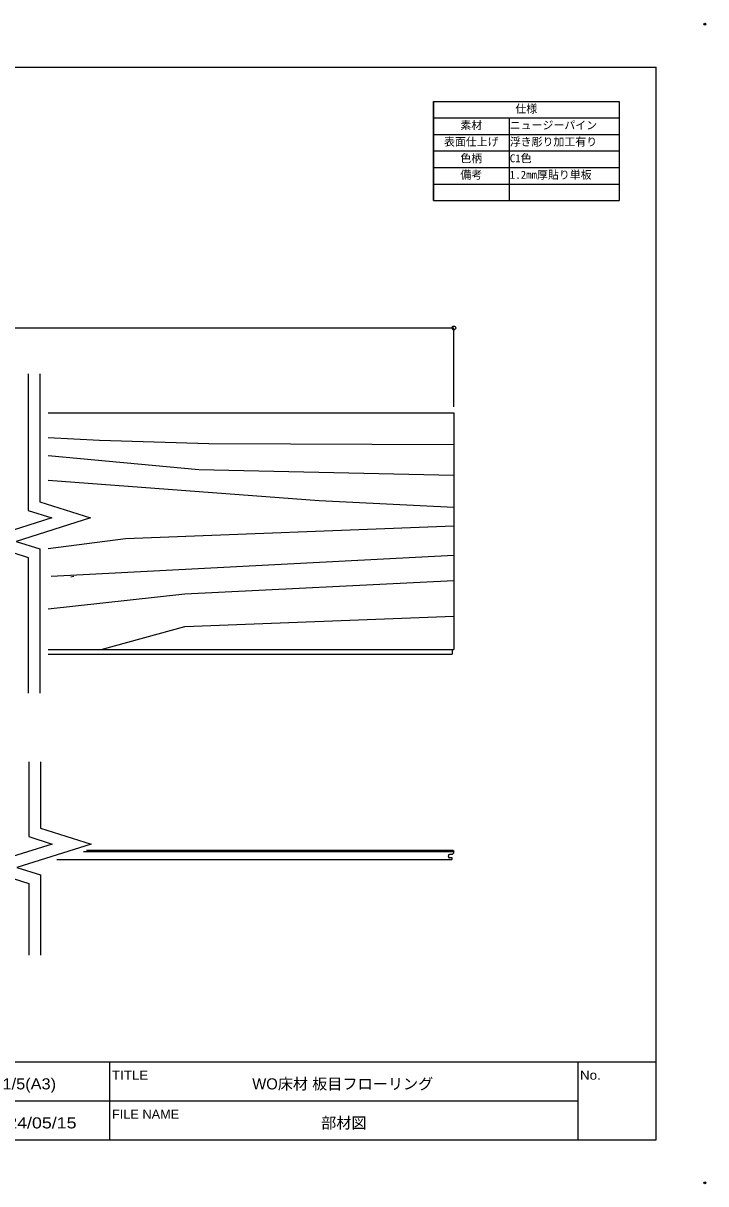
# Model space of a CAD drawing. Units: millimetres, scale not verified. Extents: x -1051 to 1051, y -744 to 744.
# Drawn here: x 176 to 1051, y -744 to 744 of the extents above; entities that cross this region are included whole.
import ezdxf
from ezdxf.enums import TextEntityAlignment as Align

# ---------------------------------------------------------------- set-up
doc = ezdxf.new("R2010")
doc.units = ezdxf.units.MM
doc.header["$LTSCALE"] = 5
doc.header["$PDMODE"] = 32
doc.header["$PDSIZE"] = 2.5
for name, color, linetype in [('0-0', 7, 'Continuous'), ('1-0', 7, 'Continuous'), ('1-1', 4, 'Continuous'), ('2-0', 3, 'Continuous')]:
    doc.layers.add(name, color=color, linetype=linetype)
doc.styles.add('メイリオ', font='')
doc.styles.add('ＭＳ ゴシック', font='')
doc.styles.get('メイリオ').set_extended_font_data('メイリオ')
doc.styles.get('ＭＳ ゴシック').set_extended_font_data('MS Gothic')

msp = doc.modelspace()

# ---------------------------------------------------------------- linework, layer by layer
at = {"layer": '0-0', "color": 2}
for p, q in [((-987.5, 687.5), (987.5, 687.5)), ((987.5, -687.5), (987.5, 687.5)), ((-987.5, -587.5), (987.5, -587.5)), ((-987.5, -687.5), (987.5, -687.5))]:
    msp.add_line(p, q, dxfattribs=at)
at = {"layer": '0-0'}
for p, q in [((87.5, -587.5), (287.5, -587.5)), ((287.5, -637.5), (287.5, -587.5)), ((287.5, -587.5), (887.5, -587.5)), ((287.5, -637.5), (287.5, -587.5)), ((887.5, -687.5), (887.5, -587.5)), ((887.5, -587.5), (987.5, -587.5)), ((887.5, -637.5), (887.5, -587.5)), ((987.5, -687.5), (987.5, -587.5)), ((87.5, -637.5), (287.5, -637.5)), ((87.5, -637.5), (287.5, -637.5)), ((287.5, -637.5), (887.5, -637.5)), ((287.5, -687.5), (287.5, -637.5)), ((287.5, -637.5), (887.5, -637.5)), ((287.5, -687.5), (287.5, -637.5)), ((887.5, -687.5), (887.5, -637.5)), ((87.5, -687.5), (287.5, -687.5)), ((287.5, -687.5), (887.5, -687.5)), ((887.5, -687.5), (987.5, -687.5))]:
    msp.add_line(p, q, dxfattribs=at)
for p in [(1050, 742.5), (1050, -742.5)]:
    msp.add_point(p, dxfattribs=at)
at = {"layer": '1-0'}
for p, q in [((182.59, 294.231), (182.59, 119.153)), ((197.59, 294.231), (197.59, 130.155)), ((208.301, 244.231), (728.235, 244.231)), ((728.235, 244.231), (728.235, -58.769)), ((414.145, 205.132), (728.235, 203.685)), ((401.524, 171.477), (208.301, 189.263)), ((728.235, 164.085), (401.524, 171.477)), ((208.301, 158.125), (555.778, 132.212)), ((182.59, 119.153), (212.75, 109.654)), ((197.59, 130.155), (262.681, 109.654)), ((555.778, 132.212), (728.235, 123.443)), ((212.75, 109.654), (117.5, 79.654)), ((262.681, 109.654), (167.431, 79.654)), ((307.401, 83.372), (728.235, 99.648)), ((117.5, 79.654), (182.59, 59.153)), ((167.431, 79.654), (197.59, 70.155)), ((208.301, 70.333), (307.401, 83.372)), ((197.59, 70.155), (197.59, -114.769)), ((728.235, 61.703), (211.899, 34.397)), ((182.59, 59.153), (182.59, -114.769)), ((241.005, 34.397), (237.407, 33.562)), ((383.313, 12.358), (728.235, 29.482)), ((208.301, -6.893), (383.313, 12.358)), ((276.246, -58.769), (383.313, -29.271)), ((383.313, -29.271), (728.235, -16.401)), ((208.301, -58.769), (728.235, -58.769)), ((726.235, -58.769), (726.235, -64.769)), ((208.301, -64.769), (726.235, -64.769)), ((183.324, -202.845), (183.324, -298.763)), ((198.324, -202.845), (198.324, -287.761)), ((198.324, -287.761), (263.415, -308.262)), ((213.483, -308.262), (118.233, -338.262)), ((263.415, -308.262), (168.165, -338.262)), ((183.324, -298.763), (213.483, -308.262)), ((253.688, -317.862), (728.235, -317.862)), ((727.235, -316.662), (257.498, -316.662)), ((721.235, -324.417), (721.235, -323.307)), ((726.235, -321.562), (722.526, -321.822)), ((726.235, -326.162), (722.526, -325.903)), ((726.235, -321.562), (728.235, -319.562)), ((726.235, -327.662), (726.235, -326.162)), ((727.235, -316.662), (728.235, -317.662)), ((728.235, -319.562), (728.235, -317.662)), ((118.233, -338.262), (183.324, -358.763)), ((168.165, -338.262), (198.324, -347.761)), ((725.235, -328.662), (219.398, -328.662)), ((725.235, -328.662), (726.235, -327.662)), ((198.324, -347.761), (198.324, -450.845)), ((183.324, -358.763), (183.324, -450.845))]:
    msp.add_line(p, q, dxfattribs=at)
msp.add_lwpolyline([(208.301, 212.772), (273.914, 209.339), (414.145, 205.132)], dxfattribs=at)
for centre, start, end in [((722.735, -323.307), 98, 180), ((722.735, -324.417), 180, 262)]:
    msp.add_arc(centre, 1.5, start, end, dxfattribs=at)
at = {"layer": '1-1'}
for p in [(-731.2, 353.167), (728.235, 252.168)]:
    msp.add_line(p, (728.235, 353.167), dxfattribs=at)
msp.add_circle((728.235, 353.167), 2.5, dxfattribs=at)
at = {"layer": '2-0', "color": 7}
for p, q in [((702.255, 516.5), (702.255, 643.5)), ((702.255, 643.5), (940.38, 643.5)), ((940.38, 516.5), (940.38, 643.5)), ((702.255, 516.5), (940.38, 516.5))]:
    msp.add_line(p, q, dxfattribs=at)

# ---------------------------------------------------------------- texts
at = {"layer": '0-0', "style": 'メイリオ'}
for s, height, width, p in [('1/5(A3)', 14.22, 1.1, (149.77, -627.052)), ('TITLE', 11.64, 1.1, (290, -613.812)), ('No.', 11.64, 1.1, (890, -613.812)), ('FILE NAME', 11.64, 1.05, (290, -663.812)), ('2024/05/15', 14.22, 1.2, (130.386, -677.052))]:
    msp.add_text(s, height=height, dxfattribs=dict(at, width=width)).set_placement(p, align=Align.BOTTOM_LEFT)
for s, p in [('WO床材 板目フローリング', (469.885, -627.052)), ('部材図', (558.202, -677.052))]:
    msp.add_text(s, height=14.22, dxfattribs=at).set_placement(p, align=Align.BOTTOM_LEFT)

# ---------------------------------------------------------------- next in the draw order: wipeouts: each hides what was drawn before it
at = {"color": 7}
msp.add_wipeout([(702.255, 516.5), (702.255, 643.5), (940.38, 643.5), (940.38, 516.5)], dxfattribs=at)

# ---------------------------------------------------------------- next in the draw order: linework, layer by layer
at = {"layer": '2-0'}
for p, q in [((702.255, 643.5), (940.38, 643.5)), ((940.38, 643.5), (940.38, 622.333)), ((702.255, 622.333), (799.269, 622.333)), ((799.269, 622.333), (799.269, 601.167)), ((799.269, 622.333), (940.38, 622.333)), ((940.38, 622.333), (940.38, 601.167)), ((702.255, 601.167), (799.269, 601.167)), ((799.269, 601.167), (799.269, 580)), ((799.269, 601.167), (940.38, 601.167)), ((940.38, 601.167), (940.38, 580)), ((702.255, 580), (799.269, 580)), ((799.269, 580), (799.269, 558.833)), ((799.269, 580), (940.38, 580)), ((940.38, 580), (940.38, 558.833)), ((702.255, 558.833), (799.269, 558.833)), ((799.269, 558.833), (799.269, 537.667)), ((799.269, 558.833), (940.38, 558.833)), ((940.38, 558.833), (940.38, 537.667)), ((702.255, 537.667), (799.269, 537.667)), ((799.269, 537.667), (799.269, 516.5)), ((799.269, 537.667), (940.38, 537.667)), ((940.38, 537.667), (940.38, 516.5))]:
    msp.add_line(p, q, dxfattribs=at)
for points in [[(702.255, 643.5), (702.255, 622.333), (940.38, 622.333)], [(702.255, 622.333), (702.255, 601.167), (799.269, 601.167)], [(799.269, 622.333), (799.269, 601.167), (940.38, 601.167)], [(702.255, 601.167), (702.255, 580), (799.269, 580)], [(799.269, 601.167), (799.269, 580), (940.38, 580)], [(702.255, 580), (702.255, 558.833), (799.269, 558.833)], [(799.269, 580), (799.269, 558.833), (940.38, 558.833)], [(702.255, 558.833), (702.255, 537.667), (799.269, 537.667)], [(799.269, 558.833), (799.269, 537.667), (940.38, 537.667)], [(702.255, 537.667), (702.255, 516.5), (799.269, 516.5)], [(799.269, 537.667), (799.269, 516.5), (940.38, 516.5)]]:
    msp.add_lwpolyline(points, dxfattribs=at)

# ---------------------------------------------------------------- next in the draw order: texts
at = {"layer": '2-0', "color": 7, "style": 'ＭＳ ゴシック'}
for s, p in [('仕様', (807.178, 625.917)), ('素材', (736.622, 604.75)), ('ニュージーパイン', (799.969, 604.75)), ('表面仕上げ', (715.622, 583.583)), ('浮き彫り加工有り', (799.969, 583.583)), ('色柄', (736.622, 562.417)), ('C1色', (799.969, 562.417)), ('備考', (736.622, 541.25)), ('1.2㎜厚貼り単板', (799.969, 541.25))]:
    msp.add_text(s, height=10.26, dxfattribs=at).set_placement(p, align=Align.BOTTOM_LEFT)

doc.saveas('drawing.dxf')
